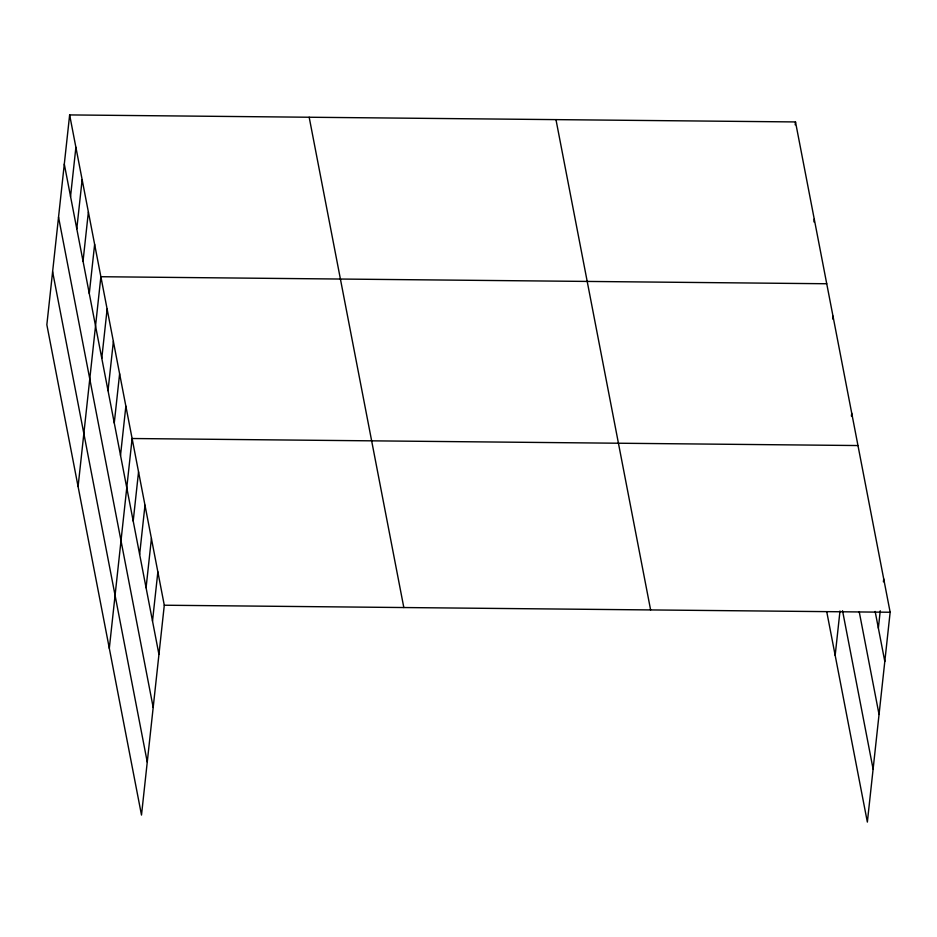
<?xml version="1.0" encoding="UTF-8"?>
<svg xmlns="http://www.w3.org/2000/svg" width="937" height="937" viewBox="0 0 937 937"><rect width="100%" height="100%" fill="white"/><g stroke="black" fill="none" stroke-linecap="round" stroke-linejoin="round"><path stroke-width="1.41" d="M69.643 114.923L46.85 324.752L141.499 815.061L164.291 605.22L69.643 114.923L795.501 121.939L890.15 612.248L867.357 822.077L826.75 611.756M70.544 196.489L75.897 147.273M76.787 228.851L82.14 179.635M83.042 261.212L88.383 211.996M89.284 293.574L94.637 244.358M78.087 486.549L100.88 276.72L826.739 283.747M101.782 358.297L107.123 309.081M108.024 390.647L113.377 341.443M114.267 423.009L119.62 373.804M120.522 455.37L125.863 406.166M109.313 648.357L132.117 438.516L857.976 445.543M133.206 521.077L138.547 471.861M139.636 554.411L144.989 505.207M146.078 587.757L151.419 538.541M152.508 621.09L157.861 571.886M795.185 124.832L795.501 121.939M813.925 221.917L814.241 219.024M832.665 319.002L832.981 316.109M851.405 416.075L851.721 413.182M835.172 655.373L839.997 610.971M878.367 628.118L880.253 610.748M883.404 581.807L883.72 578.914M164.291 605.22L890.15 612.248M875.146 611.451L884.809 661.463M859.206 611.662L879.047 714.462M842.539 610.713L873.108 769.078M555.969 119.62L650.618 609.928M309.175 117.23L403.824 607.539M64.302 164.127L158.95 654.436M58.539 217.138L153.188 707.447M52.613 271.742L147.25 762.05"/></g></svg>
